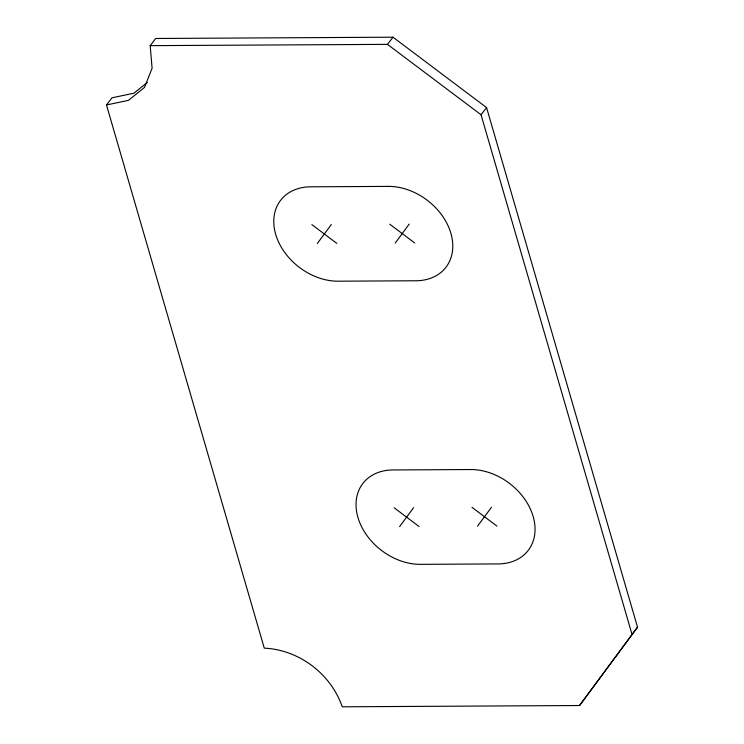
<?xml version="1.0" encoding="UTF-8"?>
<svg xmlns="http://www.w3.org/2000/svg" width="744" height="744" viewBox="0 0 744 744"><rect width="100%" height="100%" fill="white"/><g stroke="black" fill="none" stroke-linecap="round" stroke-linejoin="round"><path stroke-width="1.12" d="M317.344 243.493L331.331 224.511M395.222 243.074L409.209 224.093M399.612 526.64L413.59 507.659M477.49 526.222L491.477 507.241M579.548 705.517L637.524 627.173L486.576 107.592L392.999 37.2L155.71 38.483L150.176 45.644L152.102 68.243L144.476 87.457L128.452 100.347L106.476 104.969L264.278 648.145C299.218 649.8 330.82 673.813 342.259 706.8L579.548 705.517L637.524 627.173M106.476 104.969L112.009 97.808L133.985 93.186L147.34 82.445M150.176 45.644L387.466 44.361L392.999 37.2M631.991 634.334L481.043 114.753L486.576 107.592M387.466 44.361L481.043 114.753M389.744 224.195L414.696 242.963M311.866 224.614L336.818 243.39M472.003 507.343L496.955 526.11M394.125 507.761L419.077 526.538M388.507 186.391L310.629 186.809A55.205 41.673 37.7 0 0 275.661 234.267A55.205 41.673 37.7 0 0 338.046 281.195L415.924 280.767A55.205 41.673 37.7 0 0 450.892 233.318A55.205 41.673 37.7 0 0 388.507 186.391M470.766 469.538L392.888 469.957A55.205 41.673 37.7 0 0 357.929 517.415A55.205 41.673 37.7 0 0 420.314 564.343L498.192 563.924A55.205 41.673 37.7 0 0 533.15 516.466A55.205 41.673 37.7 0 0 470.766 469.538"/></g></svg>
